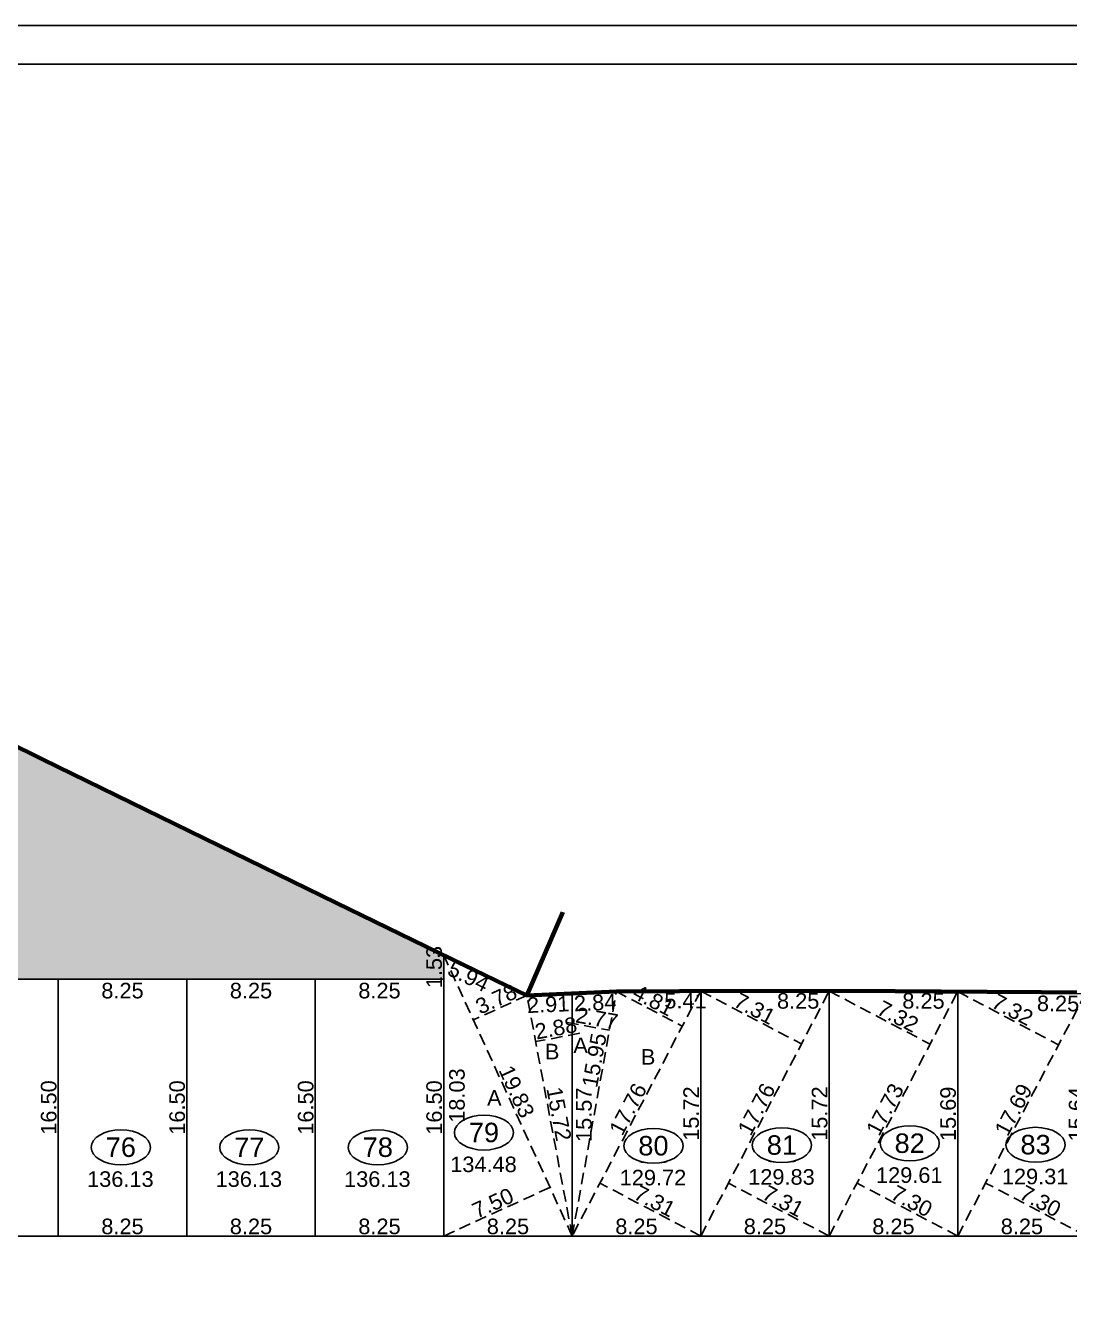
# Model space of a CAD drawing. Header units: millimetres. Extents: x 9625 to 10808, y -1607 to -1252.
# Drawn here: x 10382.5 to 10449.5, y -1333.4 to -1252.1 of the extents above; entities that cross this region are included whole.
import ezdxf

# ---------------------------------------------------------------- set-up
doc = ezdxf.new("R2010")
doc.units = ezdxf.units.MM
doc.header["$LTSCALE"] = 3
doc.header["$MEASUREMENT"] = 0
doc.header["$PDMODE"] = 35
doc.header["$PDSIZE"] = 1
for name, pattern in [('1', [0]), ('ACAD_ISO07W100', [3, 0, -3]), ('HIDDEN', [0.375, 0.25, -0.125])]:
    doc.linetypes.add(name, pattern=pattern)
doc.layers.get('0').update_dxf_attribs({"linetype": '1'})
doc.layers.get('Defpoints').update_dxf_attribs({"linetype": 'HIDDEN'})
for name, color, linetype in [('DIM', 8, 'HIDDEN'), ('DIM1', 8, 'Continuous'), ('PLOT TEXT', 3, 'Continuous'), ('WALL', 6, 'Continuous')]:
    doc.layers.add(name, color=color, linetype=linetype)
doc.styles.add('ARIAL', font='arial.ttf')
doc.styles.get("Standard").update_dxf_attribs({"font": 'arial.ttf'})
doc.dimstyles.new('ISO-25', dxfattribs={"dimtxt": 1, "dimasz": 1, "dimexe": 0, "dimexo": 0, "dimgap": 0.1, "dimtad": 1, "dimzin": 0, "dimdsep": 46, "dimtxsty": 'Standard', "dimblk": 'NONE', "dimcen": 2.5, "dimse1": 1, "dimse2": 1, "dimclrd": 256, "dimclre": 256, "dimclrt": 3, "dimadec": 0, "dimazin": 0, "dimtfac": 1, "dimtmove": 0, "dimatfit": 3, "dimfxl": 1, "dimarcsym": 0})
doc.dimstyles.get("Standard").update_dxf_attribs({"dimtxt": 1, "dimasz": 0, "dimexe": 0, "dimexo": 0, "dimgap": 0.1, "dimtad": 1, "dimzin": 0, "dimdsep": 46, "dimtxsty": 'Standard', "dimcen": 0, "dimse1": 1, "dimse2": 1, "dimsd1": 1, "dimsd2": 1, "dimclrd": 256, "dimclre": 256, "dimclrt": 3, "dimadec": 0, "dimazin": 0, "dimtfac": 1, "dimtix": 1, "dimtofl": 0, "dimtmove": 2, "dimatfit": 3, "dimfxl": 1, "dimtolj": 1, "dimtzin": 0, "dimlwd": -1, "dimlwe": -1, "dimarcsym": 0})

# ---------------------------------------------------------------- blocks, each defined once
blk = doc.blocks.new('*D1760')
at = {"layer": 'Defpoints', "color": 0}
for p in [(10409.318, -1311.776), (10409.318, -1311.776), (10409.318, -1313.311)]:
    blk.add_point(p, dxfattribs=at)
at = {"layer": 'DIM1', "color": 3, "insert": (10408.707, -1312.544), "char_height": 1, "attachment_point": 5, "rotation": 90}
blk.add_mtext('\\A1;1.53', dxfattribs=at)
blk = doc.blocks.new('*D1759')
at = {"layer": 'Defpoints', "color": 0}
for p in [(10326.818, -1313.311), (10409.318, -1313.311), (10409.318, -1313.311)]:
    blk.add_point(p, dxfattribs=at)
at = {"layer": 'DIM1', "color": 3, "insert": (10368.068, -1312.7), "char_height": 1, "attachment_point": 5}
blk.add_mtext('\\A1;82.50', dxfattribs=at)
blk = doc.blocks.new('*D910')
at = {"layer": 'Defpoints', "color": 0}
for p in [(10401.068, -1313.311), (10409.318, -1313.311), (10409.318, -1313.311)]:
    blk.add_point(p, dxfattribs=at)
at = {"layer": 'DIM1', "color": 3, "insert": (10405.193, -1314.061), "char_height": 1, "attachment_point": 5}
blk.add_mtext('\\A1;8.25', dxfattribs=at)
blk = doc.blocks.new('*D912')
at = {"layer": 'Defpoints', "color": 0}
for p in [(10409.318, -1313.311), (10409.318, -1313.311), (10409.318, -1329.811)]:
    blk.add_point(p, dxfattribs=at)
at = {"layer": 'DIM1', "color": 3, "insert": (10408.708, -1321.561), "char_height": 1, "attachment_point": 5, "rotation": 90}
blk.add_mtext('\\A1;16.50', dxfattribs=at)
blk = doc.blocks.new('*D911')
at = {"layer": 'Defpoints', "color": 0}
for p in [(10401.068, -1329.811), (10409.318, -1329.811), (10409.318, -1329.811)]:
    blk.add_point(p, dxfattribs=at)
at = {"layer": 'DIM1', "color": 3, "insert": (10405.193, -1329.2), "char_height": 1, "attachment_point": 5}
blk.add_mtext('\\A1;8.25', dxfattribs=at)
blk = doc.blocks.new('*D907')
at = {"layer": 'Defpoints', "color": 0}
for p in [(10392.818, -1313.311), (10401.068, -1313.311), (10401.068, -1313.311)]:
    blk.add_point(p, dxfattribs=at)
at = {"layer": 'DIM1', "color": 3, "insert": (10396.943, -1314.061), "char_height": 1, "attachment_point": 5}
blk.add_mtext('\\A1;8.25', dxfattribs=at)
blk = doc.blocks.new('*D909')
at = {"layer": 'Defpoints', "color": 0}
for p in [(10401.068, -1313.311), (10401.068, -1313.311), (10401.068, -1329.811)]:
    blk.add_point(p, dxfattribs=at)
at = {"layer": 'DIM1', "color": 3, "insert": (10400.458, -1321.561), "char_height": 1, "attachment_point": 5, "rotation": 90}
blk.add_mtext('\\A1;16.50', dxfattribs=at)
blk = doc.blocks.new('*D908')
at = {"layer": 'Defpoints', "color": 0}
for p in [(10392.818, -1329.811), (10401.068, -1329.811), (10401.068, -1329.811)]:
    blk.add_point(p, dxfattribs=at)
at = {"layer": 'DIM1', "color": 3, "insert": (10396.943, -1329.2), "char_height": 1, "attachment_point": 5}
blk.add_mtext('\\A1;8.25', dxfattribs=at)
blk = doc.blocks.new('*D904')
at = {"layer": 'Defpoints', "color": 0}
for p in [(10384.568, -1313.311), (10392.818, -1313.311), (10392.818, -1313.311)]:
    blk.add_point(p, dxfattribs=at)
at = {"layer": 'DIM1', "color": 3, "insert": (10388.693, -1314.061), "char_height": 1, "attachment_point": 5}
blk.add_mtext('\\A1;8.25', dxfattribs=at)
blk = doc.blocks.new('*D906')
at = {"layer": 'Defpoints', "color": 0}
for p in [(10392.818, -1313.311), (10392.818, -1313.311), (10392.818, -1329.811)]:
    blk.add_point(p, dxfattribs=at)
at = {"layer": 'DIM1', "color": 3, "insert": (10392.208, -1321.561), "char_height": 1, "attachment_point": 5, "rotation": 90}
blk.add_mtext('\\A1;16.50', dxfattribs=at)
blk = doc.blocks.new('*D905')
at = {"layer": 'Defpoints', "color": 0}
for p in [(10384.568, -1329.811), (10392.818, -1329.811), (10392.818, -1329.811)]:
    blk.add_point(p, dxfattribs=at)
at = {"layer": 'DIM1', "color": 3, "insert": (10388.693, -1329.2), "char_height": 1, "attachment_point": 5}
blk.add_mtext('\\A1;8.25', dxfattribs=at)
blk = doc.blocks.new('*D901')
at = {"layer": 'Defpoints', "color": 0}
for p in [(10376.318, -1313.311), (10384.568, -1313.311), (10384.568, -1313.311)]:
    blk.add_point(p, dxfattribs=at)
at = {"layer": 'DIM1', "color": 3, "insert": (10380.443, -1314.061), "char_height": 1, "attachment_point": 5}
blk.add_mtext('\\A1;8.25', dxfattribs=at)
blk = doc.blocks.new('*D903')
at = {"layer": 'Defpoints', "color": 0}
for p in [(10384.568, -1313.311), (10384.568, -1313.311), (10384.568, -1329.811)]:
    blk.add_point(p, dxfattribs=at)
at = {"layer": 'DIM1', "color": 3, "insert": (10383.958, -1321.561), "char_height": 1, "attachment_point": 5, "rotation": 90}
blk.add_mtext('\\A1;16.50', dxfattribs=at)
blk = doc.blocks.new('*D902')
at = {"layer": 'Defpoints', "color": 0}
for p in [(10376.318, -1329.811), (10384.568, -1329.811), (10384.568, -1329.811)]:
    blk.add_point(p, dxfattribs=at)
at = {"layer": 'DIM1', "color": 3, "insert": (10380.443, -1329.2), "char_height": 1, "attachment_point": 5}
blk.add_mtext('\\A1;8.25', dxfattribs=at)
blk = doc.blocks.new('*D246')
at = {"layer": 'Defpoints', "color": 0}
for p in [(10442.318, -1314.122), (10448.792, -1317.536), (10448.792, -1317.536)]:
    blk.add_point(p, dxfattribs=at)
at = {"layer": 'DIM', "lineweight": -2}
blk.add_line((10442.318, -1314.122), (10448.792, -1317.536), dxfattribs=at)
at = {"layer": 'DIM', "color": 3, "insert": (10445.84, -1315.289), "char_height": 1, "attachment_point": 5, "rotation": 332.19347}
blk.add_mtext('7.32', dxfattribs=at)
blk = doc.blocks.new('_None')
blk = doc.blocks.new('*D245')
at = {"layer": 'Defpoints', "color": 0}
for p in [(10444.114, -1326.407), (10444.114, -1326.407), (10450.568, -1329.811)]:
    blk.add_point(p, dxfattribs=at)
at = {"layer": 'DIM', "lineweight": -2}
blk.add_line((10450.568, -1329.811), (10444.114, -1326.407), dxfattribs=at)
at = {"layer": 'DIM', "color": 3, "insert": (10447.626, -1327.569), "char_height": 1, "attachment_point": 5, "rotation": 332.19347}
blk.add_mtext('7.30', dxfattribs=at)
blk = doc.blocks.new('*D244')
at = {"layer": 'Defpoints', "color": 0}
for p in [(10450.568, -1314.168), (10450.568, -1314.168), (10442.318, -1329.811)]:
    blk.add_point(p, dxfattribs=at)
at = {"layer": 'DIM', "lineweight": -2}
blk.add_line((10442.318, -1329.811), (10450.568, -1314.168), dxfattribs=at)
at = {"layer": 'DIM', "color": 3, "insert": (10445.903, -1321.705), "char_height": 1, "attachment_point": 5, "rotation": 62.19347}
blk.add_mtext('17.69', dxfattribs=at)
blk = doc.blocks.new('*D243')
at = {"layer": 'Defpoints', "color": 0}
for p in [(10435.855, -1326.412), (10435.855, -1326.412), (10442.318, -1329.811)]:
    blk.add_point(p, dxfattribs=at)
at = {"layer": 'DIM', "lineweight": -2}
blk.add_line((10442.318, -1329.811), (10435.855, -1326.412), dxfattribs=at)
at = {"layer": 'DIM', "color": 3, "insert": (10439.371, -1327.571), "char_height": 1, "attachment_point": 5, "rotation": 332.26179}
blk.add_mtext('7.30', dxfattribs=at)
blk = doc.blocks.new('*D1937')
at = {"layer": 'Defpoints', "color": 0}
for p in [(10434.068, -1314.088), (10440.545, -1317.494), (10440.545, -1317.494)]:
    blk.add_point(p, dxfattribs=at)
at = {"layer": 'DIM', "lineweight": -2}
blk.add_line((10434.068, -1314.088), (10440.545, -1317.494), dxfattribs=at)
at = {"layer": 'DIM', "color": 3, "insert": (10438.48, -1315.718), "char_height": 1, "attachment_point": 5, "rotation": 332.26179}
blk.add_mtext('7.32', dxfattribs=at)
blk = doc.blocks.new('*D242')
at = {"layer": 'Defpoints', "color": 0}
for p in [(10442.318, -1314.122), (10442.318, -1314.122), (10434.068, -1329.811)]:
    blk.add_point(p, dxfattribs=at)
at = {"layer": 'DIM', "lineweight": -2}
blk.add_line((10434.068, -1329.811), (10442.318, -1314.122), dxfattribs=at)
at = {"layer": 'DIM', "color": 3, "insert": (10437.653, -1321.682), "char_height": 1, "attachment_point": 5, "rotation": 62.26179}
blk.add_mtext('17.73', dxfattribs=at)
blk = doc.blocks.new('*D241')
at = {"layer": 'Defpoints', "color": 0}
for p in [(10425.818, -1314.086), (10432.288, -1317.481), (10432.288, -1317.481)]:
    blk.add_point(p, dxfattribs=at)
at = {"layer": 'DIM', "lineweight": -2}
blk.add_line((10425.818, -1314.086), (10432.288, -1317.481), dxfattribs=at)
at = {"layer": 'DIM', "color": 3, "insert": (10429.288, -1315.217), "char_height": 1, "attachment_point": 5, "rotation": 332.31337}
blk.add_mtext('7.31', dxfattribs=at)
blk = doc.blocks.new('*D240')
at = {"layer": 'Defpoints', "color": 0}
for p in [(10427.599, -1326.417), (10427.599, -1326.417), (10434.068, -1329.811)]:
    blk.add_point(p, dxfattribs=at)
at = {"layer": 'DIM', "lineweight": -2}
blk.add_line((10434.068, -1329.811), (10427.599, -1326.417), dxfattribs=at)
at = {"layer": 'DIM', "color": 3, "insert": (10431.118, -1327.573), "char_height": 1, "attachment_point": 5, "rotation": 332.31337}
blk.add_mtext('7.31', dxfattribs=at)
blk = doc.blocks.new('*D239')
at = {"layer": 'Defpoints', "color": 0}
for p in [(10434.068, -1314.088), (10434.068, -1314.088), (10425.818, -1329.811)]:
    blk.add_point(p, dxfattribs=at)
at = {"layer": 'DIM', "lineweight": -2}
blk.add_line((10425.818, -1329.811), (10434.068, -1314.088), dxfattribs=at)
at = {"layer": 'DIM', "color": 3, "insert": (10429.403, -1321.666), "char_height": 1, "attachment_point": 5, "rotation": 62.31337}
blk.add_mtext('17.76', dxfattribs=at)
blk = doc.blocks.new('*D238')
at = {"layer": 'Defpoints', "color": 0}
for p in [(10420.365, -1314.117), (10424.629, -1316.354), (10424.638, -1316.336)]:
    blk.add_point(p, dxfattribs=at)
at = {"layer": 'DIM', "lineweight": -2}
blk.add_line((10420.374, -1314.099), (10424.638, -1316.336), dxfattribs=at)
at = {"layer": 'DIM', "color": 3, "insert": (10422.79, -1314.677), "char_height": 1, "attachment_point": 5, "rotation": 332.31583}
blk.add_mtext('4.81', dxfattribs=at)
blk = doc.blocks.new('*D237')
at = {"layer": 'Defpoints', "color": 0}
for p in [(10419.349, -1326.417), (10419.349, -1326.417), (10425.818, -1329.811)]:
    blk.add_point(p, dxfattribs=at)
at = {"layer": 'DIM', "lineweight": -2}
blk.add_line((10425.818, -1329.811), (10419.349, -1326.417), dxfattribs=at)
at = {"layer": 'DIM', "color": 3, "insert": (10422.867, -1327.573), "char_height": 1, "attachment_point": 5, "rotation": 332.31583}
blk.add_mtext('7.31', dxfattribs=at)
blk = doc.blocks.new('*D236')
at = {"layer": 'Defpoints', "color": 0}
for p in [(10425.818, -1314.086), (10417.568, -1329.811), (10417.568, -1329.811)]:
    blk.add_point(p, dxfattribs=at)
at = {"layer": 'DIM', "lineweight": -2}
blk.add_line((10425.818, -1314.086), (10417.568, -1329.811), dxfattribs=at)
at = {"layer": 'DIM', "color": 3, "insert": (10421.153, -1321.665), "char_height": 1, "attachment_point": 5, "rotation": 62.31583}
blk.add_mtext('17.76', dxfattribs=at)
blk = doc.blocks.new('*D235')
at = {"layer": 'Defpoints', "color": 0}
for p in [(10417.568, -1314.239), (10420.294, -1314.732), (10419.957, -1316.595)]:
    blk.add_point(p, dxfattribs=at)
at = {"layer": 'DIM', "lineweight": -2}
blk.add_line((10417.232, -1316.102), (10419.957, -1316.595), dxfattribs=at)
at = {"layer": 'DIM', "color": 3, "insert": (10419.156, -1315.838), "char_height": 1, "attachment_point": 5, "rotation": 349.75369}
blk.add_mtext('2.77', dxfattribs=at)
blk = doc.blocks.new('*D234')
at = {"layer": 'Defpoints', "color": 0}
for p in [(10420.405, -1314.116), (10420.405, -1314.116), (10417.568, -1329.811)]:
    blk.add_point(p, dxfattribs=at)
at = {"layer": 'DIM', "lineweight": -2}
blk.add_line((10417.568, -1329.811), (10420.405, -1314.116), dxfattribs=at)
at = {"layer": 'DIM', "color": 3, "insert": (10418.988, -1318.527), "char_height": 1, "attachment_point": 5, "rotation": 79.75369}
blk.add_mtext('15.95', dxfattribs=at)
blk = doc.blocks.new('*D233')
at = {"layer": 'Defpoints', "color": 0}
for p in [(10414.662, -1314.366), (10411.223, -1315.939), (10411.223, -1315.939)]:
    blk.add_point(p, dxfattribs=at)
at = {"layer": 'DIM', "lineweight": -2}
blk.add_line((10414.662, -1314.366), (10411.223, -1315.939), dxfattribs=at)
at = {"layer": 'DIM', "color": 3, "insert": (10412.688, -1314.597), "char_height": 1, "attachment_point": 5, "rotation": 24.58207}
blk.add_mtext('3.78', dxfattribs=at)
blk = doc.blocks.new('*D232')
at = {"layer": 'Defpoints', "color": 0}
for p in [(10416.141, -1326.69), (10416.141, -1326.69), (10409.318, -1329.811)]:
    blk.add_point(p, dxfattribs=at)
at = {"layer": 'DIM', "lineweight": -2}
blk.add_line((10409.318, -1329.811), (10416.141, -1326.69), dxfattribs=at)
at = {"layer": 'DIM', "color": 3, "insert": (10412.475, -1327.695), "char_height": 1, "attachment_point": 5, "rotation": 24.58207}
blk.add_mtext('7.50', dxfattribs=at)
blk = doc.blocks.new('*D231')
at = {"layer": 'Defpoints', "color": 0}
for p in [(10409.318, -1311.776), (10409.318, -1311.776), (10417.568, -1329.811)]:
    blk.add_point(p, dxfattribs=at)
at = {"layer": 'DIM', "lineweight": -2}
blk.add_line((10417.568, -1329.811), (10409.318, -1311.776), dxfattribs=at)
at = {"layer": 'DIM', "color": 3, "insert": (10413.999, -1320.54), "char_height": 1, "attachment_point": 5, "rotation": 294.58207}
blk.add_mtext('19.83', dxfattribs=at)
blk = doc.blocks.new('*D230')
at = {"layer": 'Defpoints', "color": 0}
for p in [(10414.738, -1314.772), (10417.568, -1314.239), (10415.22, -1317.331)]:
    blk.add_point(p, dxfattribs=at)
at = {"layer": 'DIM', "lineweight": -2}
blk.add_line((10418.05, -1316.798), (10415.22, -1317.331), dxfattribs=at)
at = {"layer": 'DIM', "color": 3, "insert": (10416.522, -1316.464), "char_height": 1, "attachment_point": 5, "rotation": 10.65809}
blk.add_mtext('2.88', dxfattribs=at)
blk = doc.blocks.new('*D229')
at = {"layer": 'Defpoints', "color": 0}
for p in [(10414.662, -1314.366), (10414.662, -1314.366), (10417.568, -1329.811)]:
    blk.add_point(p, dxfattribs=at)
at = {"layer": 'DIM', "lineweight": -2}
blk.add_line((10417.568, -1329.811), (10414.662, -1314.366), dxfattribs=at)
at = {"layer": 'DIM', "color": 3, "insert": (10416.715, -1321.976), "char_height": 1, "attachment_point": 5, "rotation": 280.65809}
blk.add_mtext('15.72', dxfattribs=at)
blk = doc.blocks.new('*D183')
at = {"layer": 'Defpoints', "color": 0}
for p in [(10442.318, -1314.122), (10450.568, -1314.168), (10450.568, -1314.168)]:
    blk.add_point(p, dxfattribs=at)
at = {"layer": 'DIM1', "color": 3, "insert": (10448.763, -1314.887), "char_height": 1, "attachment_point": 5, "rotation": 359.68534}
blk.add_mtext('\\A1;8.25', dxfattribs=at)
blk = doc.blocks.new('*D1938')
at = {"layer": 'Defpoints', "color": 0}
for p in [(10434.068, -1314.088), (10442.318, -1314.122), (10442.318, -1314.122)]:
    blk.add_point(p, dxfattribs=at)
at = {"layer": 'DIM1', "color": 3, "insert": (10440.122, -1314.719), "char_height": 1, "attachment_point": 5, "rotation": 359.76149}
blk.add_mtext('\\A1;8.25', dxfattribs=at)
blk = doc.blocks.new('*D182')
at = {"layer": 'Defpoints', "color": 0}
for p in [(10425.818, -1314.086), (10434.068, -1314.088), (10434.068, -1314.088)]:
    blk.add_point(p, dxfattribs=at)
at = {"layer": 'DIM1', "color": 3, "insert": (10432.077, -1314.721), "char_height": 1, "attachment_point": 5, "rotation": 359.98861}
blk.add_mtext('\\A1;8.25', dxfattribs=at)
blk = doc.blocks.new('*D181')
at = {"layer": 'Defpoints', "color": 0}
for p in [(10420.405, -1314.116), (10425.818, -1314.086), (10425.818, -1314.086)]:
    blk.add_point(p, dxfattribs=at)
at = {"layer": 'DIM1', "color": 3, "insert": (10424.842, -1314.704), "char_height": 1, "attachment_point": 5, "rotation": 0.30778}
blk.add_mtext('\\A1;5.41', dxfattribs=at)
blk = doc.blocks.new('*D180')
at = {"layer": 'Defpoints', "color": 0}
for p in [(10417.568, -1314.239), (10420.405, -1314.116), (10420.405, -1314.116)]:
    blk.add_point(p, dxfattribs=at)
at = {"layer": 'DIM1', "color": 3, "insert": (10419.039, -1314.833), "char_height": 1, "attachment_point": 5, "rotation": 2.49854}
blk.add_mtext('\\A1;2.84', dxfattribs=at)
blk = doc.blocks.new('*D153')
at = {"layer": 'Defpoints', "color": 0}
for p in [(10450.568, -1314.168), (10450.568, -1314.168), (10450.568, -1329.811)]:
    blk.add_point(p, dxfattribs=at)
at = {"layer": 'DIM1', "color": 3, "insert": (10449.958, -1321.989), "char_height": 1, "attachment_point": 5, "rotation": 90}
blk.add_mtext('\\A1;15.64', dxfattribs=at)
blk = doc.blocks.new('*D152')
at = {"layer": 'Defpoints', "color": 0}
for p in [(10442.318, -1329.811), (10450.568, -1329.811), (10450.568, -1329.811)]:
    blk.add_point(p, dxfattribs=at)
at = {"layer": 'DIM1', "color": 3, "insert": (10446.443, -1329.2), "char_height": 1, "attachment_point": 5}
blk.add_mtext('\\A1;8.25', dxfattribs=at)
blk = doc.blocks.new('*D151')
at = {"layer": 'Defpoints', "color": 0}
for p in [(10442.318, -1314.122), (10442.318, -1314.122), (10442.318, -1329.811)]:
    blk.add_point(p, dxfattribs=at)
at = {"layer": 'DIM1', "color": 3, "insert": (10441.708, -1321.967), "char_height": 1, "attachment_point": 5, "rotation": 90}
blk.add_mtext('\\A1;15.69', dxfattribs=at)
blk = doc.blocks.new('*D150')
at = {"layer": 'Defpoints', "color": 0}
for p in [(10434.068, -1329.811), (10442.318, -1329.811), (10442.318, -1329.811)]:
    blk.add_point(p, dxfattribs=at)
at = {"layer": 'DIM1', "color": 3, "insert": (10438.193, -1329.2), "char_height": 1, "attachment_point": 5}
blk.add_mtext('\\A1;8.25', dxfattribs=at)
blk = doc.blocks.new('*D149')
at = {"layer": 'Defpoints', "color": 0}
for p in [(10434.068, -1314.088), (10434.068, -1314.088), (10434.068, -1329.811)]:
    blk.add_point(p, dxfattribs=at)
at = {"layer": 'DIM1', "color": 3, "insert": (10433.458, -1321.95), "char_height": 1, "attachment_point": 5, "rotation": 90}
blk.add_mtext('\\A1;15.72', dxfattribs=at)
blk = doc.blocks.new('*D148')
at = {"layer": 'Defpoints', "color": 0}
for p in [(10425.818, -1329.811), (10434.068, -1329.811), (10434.068, -1329.811)]:
    blk.add_point(p, dxfattribs=at)
at = {"layer": 'DIM1', "color": 3, "insert": (10429.943, -1329.2), "char_height": 1, "attachment_point": 5}
blk.add_mtext('\\A1;8.25', dxfattribs=at)
blk = doc.blocks.new('*D147')
at = {"layer": 'Defpoints', "color": 0}
for p in [(10425.818, -1314.086), (10425.818, -1314.086), (10425.818, -1329.811)]:
    blk.add_point(p, dxfattribs=at)
at = {"layer": 'DIM1', "color": 3, "insert": (10425.208, -1321.949), "char_height": 1, "attachment_point": 5, "rotation": 90}
blk.add_mtext('\\A1;15.72', dxfattribs=at)
blk = doc.blocks.new('*D146')
at = {"layer": 'Defpoints', "color": 0}
for p in [(10417.568, -1329.811), (10425.818, -1329.811), (10425.818, -1329.811)]:
    blk.add_point(p, dxfattribs=at)
at = {"layer": 'DIM1', "color": 3, "insert": (10421.693, -1329.2), "char_height": 1, "attachment_point": 5}
blk.add_mtext('\\A1;8.25', dxfattribs=at)
blk = doc.blocks.new('*D145')
at = {"layer": 'Defpoints', "color": 0}
for p in [(10414.662, -1314.366), (10417.568, -1314.239), (10417.568, -1314.239)]:
    blk.add_point(p, dxfattribs=at)
at = {"layer": 'DIM1', "color": 3, "insert": (10416.025, -1314.947), "char_height": 1, "attachment_point": 5, "rotation": 2.49674}
blk.add_mtext('\\A1;2.91', dxfattribs=at)
blk = doc.blocks.new('*D144')
at = {"layer": 'Defpoints', "color": 0}
for p in [(10409.318, -1311.776), (10414.662, -1314.366), (10414.662, -1314.366)]:
    blk.add_point(p, dxfattribs=at)
at = {"layer": 'DIM1', "color": 3, "insert": (10410.906, -1313.149), "char_height": 1, "attachment_point": 5, "rotation": 334.14263}
blk.add_mtext('\\A1;5.94', dxfattribs=at)
blk = doc.blocks.new('*D143')
at = {"layer": 'Defpoints', "color": 0}
for p in [(10417.568, -1314.239), (10417.568, -1314.239), (10417.568, -1329.811)]:
    blk.add_point(p, dxfattribs=at)
at = {"layer": 'DIM1', "color": 3, "insert": (10418.326, -1322.025), "char_height": 1, "attachment_point": 5, "rotation": 90}
blk.add_mtext('\\A1;15.57', dxfattribs=at)
blk = doc.blocks.new('*D142')
at = {"layer": 'Defpoints', "color": 0}
for p in [(10409.318, -1329.811), (10417.568, -1329.811), (10417.568, -1329.811)]:
    blk.add_point(p, dxfattribs=at)
at = {"layer": 'DIM1', "color": 3, "insert": (10413.443, -1329.2), "char_height": 1, "attachment_point": 5}
blk.add_mtext('\\A1;8.25', dxfattribs=at)
blk = doc.blocks.new('*D141')
at = {"layer": 'Defpoints', "color": 0}
for p in [(10409.318, -1311.776), (10409.318, -1311.776), (10409.318, -1329.811)]:
    blk.add_point(p, dxfattribs=at)
at = {"layer": 'DIM1', "color": 3, "insert": (10410.172, -1320.794), "char_height": 1, "attachment_point": 5, "rotation": 90}
blk.add_mtext('\\A1;18.03', dxfattribs=at)

msp = doc.modelspace()

# ---------------------------------------------------------------- hatches: boundary and pattern name
at = {"layer": 'DIM', "ltscale": 0.05}
h = msp.add_hatch(dxfattribs=at)
h.set_pattern_fill('DOTS', color=82, scale=10)
h.set_pattern_definition([(0, (1612.62745, 61.5169), (0.3125, 0.625), [0, -0.625])])
h.paths.add_polyline_path([(10266.5871, -1326.1109), (10272.8968, -1317.9121), (10289.9538, -1295.8265), (10314.3296, -1264.2661), (10314.6636, -1264.4716), (10317.092, -1265.7703), (10321.1786, -1267.7836), (10343.1872, -1279.0572), (10350.5308, -1282.7854), (10363.8335, -1289.5387), (10364.7616, -1289.91), (10383.5809, -1299.2285), (10402.4193, -1308.4227), (10409.3183, -1311.7765), (10409.3183, -1313.3109), (10326.8183, -1313.3109), (10326.8183, -1329.8109), (10312.3716, -1329.8109), (10312.3716, -1326.1109)])

# ---------------------------------------------------------------- linework, layer by layer
at = {"color": 7, "lineweight": 25}
for p, q in [((10409.3183, -1329.8109), (10409.3183, -1314.2394)), ((10417.5683, -1329.8109), (10417.5683, -1314.2394))]:
    msp.add_line(p, q, dxfattribs=at)
at = {"linetype": 'ACAD_ISO07W100', "lineweight": 25}
msp.add_line((10425.7338, -1314.0869), (10426.7338, -1314.0815), dxfattribs=at)
at = {"color": 3, "linetype": 'Continuous', "lineweight": 70}
msp.add_lwpolyline([(10414.6617, -1314.3662), (10416.9682, -1309.0204)], dxfattribs=at)
at = {"layer": 'PLOT TEXT', "extrusion": (0, 0, -1)}
for centre in [(10411.9009, -1323.172), (10439.2385, -1323.8603), (10447.3194, -1323.9509), (10388.5854, -1324.1173), (10396.8354, -1324.1173), (10405.0854, -1324.1173)]:
    msp.add_ellipse(centre, major_axis=(1.9004, 0), ratio=0.5882805, dxfattribs=at)
at = {"layer": 'WALL', "lineweight": 25}
for p, q in [((10409.3183, -1329.8109), (10409.3183, -1311.7765)), ((10417.5683, -1314.2394), (10417.5683, -1329.8109)), ((10425.8183, -1329.8109), (10425.8183, -1314.0865)), ((10425.8183, -1314.0865), (10425.8183, -1329.8109)), ((10434.0683, -1329.8109), (10434.0683, -1314.0881)), ((10434.0683, -1314.0881), (10434.0683, -1329.8109)), ((10442.3183, -1329.8109), (10442.3183, -1314.1224)), ((10442.3183, -1314.1224), (10442.3183, -1329.8109)), ((10312.3716, -1329.8109), (10591.3884, -1329.8109))]:
    msp.add_line(p, q, dxfattribs=at)
at = {"layer": 'WALL'}
for p, q in [((10409.3183, -1313.3109), (10326.8183, -1313.3109)), ((10384.5683, -1329.8109), (10384.5683, -1313.3109)), ((10392.8183, -1329.8109), (10392.8183, -1313.3109)), ((10401.0683, -1329.8109), (10401.0683, -1313.3109)), ((10409.3183, -1329.8109), (10409.3183, -1313.3109))]:
    msp.add_line(p, q, dxfattribs=at)
at = {"layer": 'WALL', "color": 8}
msp.add_lwpolyline([(10100.0905, -1603.0802), (10808.0631, -1603.0802), (10808.0631, -1252.0859), (10100.0905, -1252.0859)], close=True, dxfattribs=at)
at = {"layer": 'WALL'}
for points in [[(10104.0905, -1600.5802), (10805.5631, -1600.5802), (10805.5631, -1254.5859), (10104.0905, -1254.5859)], [(10266.5871, -1326.1109), (10272.8968, -1317.9121), (10289.9538, -1295.8265), (10314.3296, -1264.2661), (10314.6636, -1264.4716), (10317.092, -1265.7703), (10321.1786, -1267.7836), (10343.1872, -1279.0572), (10350.5308, -1282.7854), (10363.8335, -1289.5387), (10364.7616, -1289.91), (10383.5809, -1299.2285), (10402.4193, -1308.4227), (10409.3183, -1311.7765), (10409.3183, -1313.3109), (10326.8183, -1313.3109), (10326.8183, -1329.8109), (10312.3716, -1329.8109), (10312.3716, -1326.1109)]]:
    msp.add_lwpolyline(points, close=True, dxfattribs=at)
at = {"layer": 'WALL', "color": 5, "linetype": 'Continuous', "lineweight": 70}
msp.add_lwpolyline([(10227.3469, -1361.5534), (10267.1037, -1310.9483), (10287.2916, -1284.3036), (10299.0022, -1269.3067), (10306.6109, -1259.5161), (10314.6636, -1264.4716), (10317.092, -1265.7703), (10321.1786, -1267.7836), (10343.1872, -1279.0572), (10350.5308, -1282.7854), (10363.8335, -1289.5387), (10364.7616, -1289.91), (10383.5809, -1299.2285), (10402.4193, -1308.4227), (10410.6277, -1312.413), (10414.6617, -1314.3662), (10416.0785, -1314.3043), (10420.4054, -1314.1155), (10428.5111, -1314.072), (10438.2958, -1314.1004), (10444.206, -1314.1328), (10451.1522, -1314.171)], dxfattribs=at)

# ---------------------------------------------------------------- texts
at = {"layer": 'PLOT TEXT', "linetype": 'Continuous', "attachment_point": 5, "style": 'ARIAL'}
for s, insert, char_height in [('\\A1;A', (10418.1068, -1317.5682), 1), ('\\A1;B', (10416.2812, -1317.9694), 1), ('\\A1;B', (10422.442, -1318.3105), 1), ('\\A1;A', (10412.5667, -1320.9419), 1), ('\\A1;79', (10411.9009, -1323.172), 1.25), ('\\A1;76', (10388.5854, -1324.1173), 1.25), ('\\A1;77', (10396.8354, -1324.1173), 1.25), ('\\A1;78', (10405.0854, -1324.1173), 1.25), ('\\A1;80', (10422.7827, -1324.021), 1.25), ('\\A1;81', (10431.0308, -1323.9782), 1.25), ('\\A1;82', (10439.2385, -1323.8603), 1.25), ('\\A1;83', (10447.3194, -1323.9509), 1.25), ('\\A1;134.48', (10411.8722, -1325.2176), 1), ('\\A1;136.13', (10388.5567, -1326.1628), 1), ('\\A1;136.13', (10396.8067, -1326.1628), 1), ('\\A1;136.13', (10405.0567, -1326.1628), 1), ('\\A1;129.61', (10439.2097, -1325.9059), 1), ('\\A1;129.31', (10447.2906, -1325.9964), 1)]:
    msp.add_mtext(s, dxfattribs=dict(at, insert=insert, char_height=char_height))

# ---------------------------------------------------------------- dimensions: what is measured, and where the dimension line sits
at = {"layer": 'DIM'}
for p1, p2, distance, picture, middle in [((10417.5683, -1329.8109), (10409.3183, -1311.7765), 0, '*D231', (10413.9988, -1320.5396)), ((10414.6617, -1314.3662), (10411.2226, -1315.9394), 0, '*D233', (10412.688, -1314.5972)), ((10420.365, -1314.1173), (10424.6285, -1316.3542), 0.0203, '*D238', (10422.7899, -1314.6771)), ((10417.5683, -1329.8109), (10414.6617, -1314.3662), 0, '*D229', (10416.715, -1321.9756)), ((10417.5683, -1314.2394), (10414.738, -1314.7721), 2.6035, '*D230', (10416.5218, -1316.4643)), ((10434.0683, -1329.8109), (10442.3183, -1314.1224), 0, '*D242', (10437.6526, -1321.6824)), ((10442.3183, -1314.1224), (10448.7917, -1317.5364), 0, '*D246', (10445.84, -1315.2891)), ((10442.3183, -1329.8109), (10450.5683, -1314.1678), 0, '*D244', (10445.9032, -1321.7045)), ((10409.3183, -1329.8109), (10416.1406, -1326.69), 0, '*D232', (10412.4754, -1327.6953)), ((10442.3183, -1329.8109), (10435.8555, -1326.4124), 0, '*D243', (10439.3712, -1327.571)), ((10450.5683, -1329.8109), (10444.1136, -1326.4068), 0, '*D245', (10447.6259, -1327.5685))]:
    dim = msp.add_aligned_dim(p1=p1, p2=p2, distance=distance, dimstyle='ISO-25', dxfattribs=at)
    dim.commit()
    dim.dimension.update_dxf_attribs({"geometry": picture, "text_midpoint": middle})
for base, p1, p2, angle, picture, middle, dimtype in [((10419.9573, -1316.5946), (10417.5683, -1314.2393), (10420.294, -1314.732), 349.753691, '*D235', (10419.0487, -1316.4304), 129), ((10432.2879, -1317.4812), (10425.8183, -1314.0865), (10432.2879, -1317.4812), 332.313366, '*D241', (10429.0043, -1315.7582), 129), ((10440.5453, -1317.4941), (10434.0683, -1314.0881), (10440.5453, -1317.4941), 332.261786, '*D1937', (10438.1952, -1316.2583), 161)]:
    dim = msp.add_linear_dim(base=base, p1=p1, p2=p2, angle=angle, dimstyle='ISO-25', dxfattribs=at)
    dim.commit()
    dim.dimension.update_dxf_attribs({"geometry": picture, "text_midpoint": middle, "dimtype": dimtype})
at = {"layer": 'DIM1'}
for p1, p2, picture, middle in [((10409.3183, -1313.3109), (10409.3183, -1311.7765), '*D1760', (10408.7074, -1312.5437)), ((10326.8183, -1313.3109), (10409.3183, -1313.3109), '*D1759', (10368.0683, -1312.7004)), ((10384.5683, -1329.8109), (10384.5683, -1313.3109), '*D903', (10383.9577, -1321.5609)), ((10392.8183, -1329.8109), (10392.8183, -1313.3109), '*D906', (10392.2077, -1321.5609)), ((10401.0683, -1329.8109), (10401.0683, -1313.3109), '*D909', (10400.4577, -1321.5609)), ((10409.3183, -1329.8109), (10409.3183, -1313.3109), '*D912', (10408.7077, -1321.5609)), ((10425.8183, -1329.8109), (10425.8183, -1314.0865), '*D147', (10425.2077, -1321.9487)), ((10434.0683, -1329.8109), (10434.0683, -1314.0881), '*D149', (10433.4577, -1321.9495)), ((10442.3183, -1329.8109), (10442.3183, -1314.1224), '*D151', (10441.7077, -1321.9667)), ((10450.5683, -1329.8109), (10450.5683, -1314.1678), '*D153', (10449.9577, -1321.9894)), ((10376.3183, -1329.8109), (10384.5683, -1329.8109), '*D902', (10380.4433, -1329.2004)), ((10384.5683, -1329.8109), (10392.8183, -1329.8109), '*D905', (10388.6933, -1329.2004)), ((10392.8183, -1329.8109), (10401.0683, -1329.8109), '*D908', (10396.9433, -1329.2004)), ((10401.0683, -1329.8109), (10409.3183, -1329.8109), '*D911', (10405.1933, -1329.2004)), ((10409.3183, -1329.8109), (10417.5683, -1329.8109), '*D142', (10413.4433, -1329.2004)), ((10417.5683, -1329.8109), (10425.8183, -1329.8109), '*D146', (10421.6933, -1329.2004)), ((10425.8183, -1329.8109), (10434.0683, -1329.8109), '*D148', (10429.9433, -1329.2004)), ((10434.0683, -1329.8109), (10442.3183, -1329.8109), '*D150', (10438.1933, -1329.2004)), ((10442.3183, -1329.8109), (10450.5683, -1329.8109), '*D152', (10446.4433, -1329.2004))]:
    dim = msp.add_aligned_dim(p1=p1, p2=p2, distance=0, dimstyle='Standard', dxfattribs=at)
    dim.commit()
    dim.dimension.update_dxf_attribs({"geometry": picture, "text_midpoint": middle})
for base, p1, p2, angle, picture, middle, dimtype in [((10414.6617, -1314.3662), (10409.3183, -1311.7765), (10414.6617, -1314.3662), 334.142632, '*D144', (10410.9055, -1313.1493), 129), ((10409.3183, -1311.7765), (10409.3183, -1329.8109), (10409.3183, -1311.7765), 90, '*D141', (10410.1718, -1320.7937), 129), ((10384.5683, -1313.3109), (10376.3183, -1313.3109), (10384.5683, -1313.3109), 0, '*D901', (10380.4433, -1314.0613), 129), ((10392.8183, -1313.3109), (10384.5683, -1313.3109), (10392.8183, -1313.3109), 0, '*D904', (10388.6933, -1314.0613), 129), ((10401.0683, -1313.3109), (10392.8183, -1313.3109), (10401.0683, -1313.3109), 0, '*D907', (10396.9433, -1314.0613), 129), ((10409.3183, -1313.3109), (10401.0683, -1313.3109), (10409.3183, -1313.3109), 0, '*D910', (10405.1933, -1314.0613), 129), ((10417.5683, -1314.2393), (10414.6617, -1314.3662), (10417.5683, -1314.2394), 2.49674, '*D145', (10416.0255, -1314.9474), 129), ((10420.4054, -1314.1155), (10417.5683, -1314.2393), (10420.4054, -1314.1155), 2.498541, '*D180', (10419.0388, -1314.8326), 129), ((10417.5683, -1314.2394), (10417.5683, -1329.8109), (10417.5683, -1314.2394), 90, '*D143', (10418.3258, -1322.0252), 129), ((10425.8183, -1314.0865), (10420.4054, -1314.1155), (10425.8183, -1314.0865), 0.307776, '*D181', (10424.8416, -1314.7044), 129), ((10434.0683, -1314.0881), (10425.8183, -1314.0865), (10434.0683, -1314.0881), 359.988606, '*D182', (10432.0774, -1314.7214), 129), ((10442.3183, -1314.1224), (10434.0683, -1314.0881), (10442.3183, -1314.1224), 359.761487, '*D1938', (10440.1223, -1314.7189), 161), ((10450.5683, -1314.1678), (10442.3183, -1314.1224), (10450.5683, -1314.1678), 359.685339, '*D183', (10448.763, -1314.8873), 129)]:
    dim = msp.add_linear_dim(base=base, p1=p1, p2=p2, angle=angle, dimstyle='Standard', dxfattribs=at)
    dim.commit()
    dim.dimension.update_dxf_attribs({"geometry": picture, "text_midpoint": middle, "dimtype": dimtype})

# ---------------------------------------------------------------- next in the draw order: texts
at = {"layer": 'PLOT TEXT', "linetype": 'Continuous', "char_height": 1, "attachment_point": 5, "style": 'ARIAL', "bg_fill": 2}
for s, insert in [('\\A1;129.72', (10422.7539, -1326.0666)), ('\\A1;129.83', (10431.0021, -1326.0238))]:
    msp.add_mtext(s, dxfattribs=dict(at, insert=insert))

# ---------------------------------------------------------------- next in the draw order: linework, layer by layer
at = {"layer": 'PLOT TEXT', "extrusion": (0, 0, -1)}
for centre in [(10422.7827, -1324.021), (10431.0308, -1323.9782)]:
    msp.add_ellipse(centre, major_axis=(1.9004, 0), ratio=0.5882805, dxfattribs=at)

# ---------------------------------------------------------------- next in the draw order: dimensions: what is measured, and where the dimension line sits
at = {"layer": 'DIM'}
for p1, p2, picture, middle in [((10425.8183, -1314.0865), (10417.5683, -1329.8109), '*D236', (10421.1526, -1321.665)), ((10425.8183, -1329.8109), (10434.0683, -1314.0881), '*D239', (10429.4026, -1321.6658)), ((10425.8183, -1329.8109), (10419.349, -1326.4168), '*D237', (10422.8675, -1327.5729)), ((10434.0683, -1329.8109), (10427.5993, -1326.4166), '*D240', (10431.1177, -1327.5728))]:
    dim = msp.add_aligned_dim(p1=p1, p2=p2, distance=0, dimstyle='ISO-25', dxfattribs=at)
    dim.commit()
    dim.dimension.update_dxf_attribs({"geometry": picture, "text_midpoint": middle})
dim = msp.add_linear_dim(base=(10420.4054, -1314.1155), p1=(10417.5683, -1329.8109), p2=(10420.4054, -1314.1155), angle=79.753691, dimstyle='ISO-25', dxfattribs=at)
dim.commit()
dim.dimension.update_dxf_attribs({"geometry": '*D234', "text_midpoint": (10419.5884, -1318.6352), "dimtype": 129})

doc.saveas('drawing.dxf')
